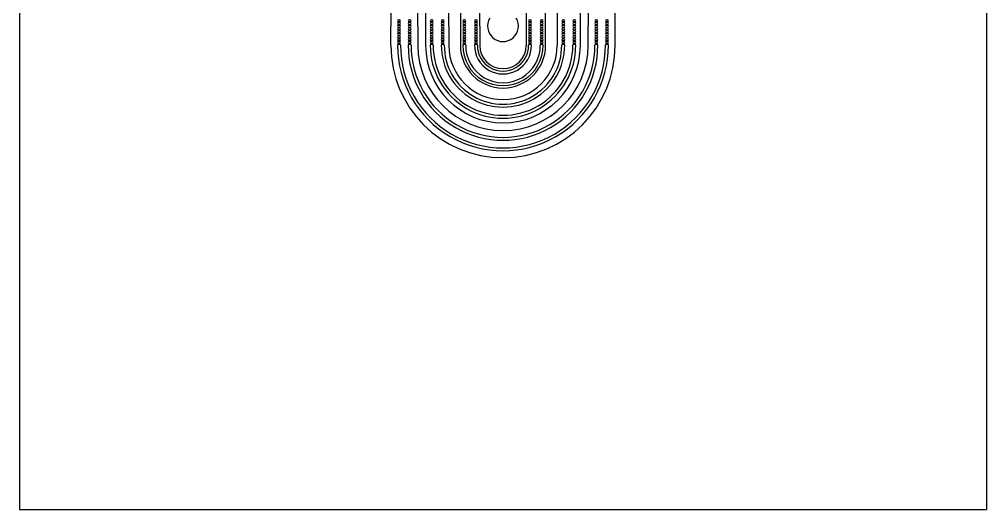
# Model space of a CAD drawing. Header units: millimetres. Extents: x -12.5 to 12.5, y -37.5 to 37.5.
# Drawn here: x -12.5 to 12.5, y -37.5 to -24.83 of the extents above; entities that cross this region are included whole.
import ezdxf

# ---------------------------------------------------------------- set-up
doc = ezdxf.new("R2010")
doc.units = ezdxf.units.MM

msp = doc.modelspace()

# ---------------------------------------------------------------- linework, layer by layer
at = {"color": 7, "linetype": 'Continuous'}
for p, q in [((-12.5, 37.5), (-12.5, -37.5)), ((12.5, 37.5), (12.5, -37.5)), ((-2.875, 24), (-2.9, -25)), ((-2.2, -25), (-2.225, 24)), ((-1.975, 24), (-2, -25)), ((-1.4, -25), (-1.425, 24)), ((-1.075, 24), (-1.1, -25)), ((-0.6, -25), (-0.625, 24)), ((0.575, 24), (0.6, -25)), ((1.1, -25), (1.125, 24)), ((1.375, 24), (1.4, -25)), ((2, -25), (2.025, 24)), ((2.175, 24), (2.2, -25)), ((2.9, -25), (2.925, 24)), ((-2.9, -25.5), (-2.9, -25)), ((-2.699, -24.835), (-2.674, -24.835)), ((-2.699, -24.885), (-2.674, -24.885)), ((-2.699, -24.905), (-2.674, -24.905)), ((-2.699, -24.955), (-2.674, -24.955)), ((-2.699, -24.975), (-2.674, -24.975)), ((-2.426, -24.835), (-2.401, -24.835)), ((-2.426, -24.885), (-2.401, -24.885)), ((-2.426, -24.905), (-2.401, -24.905)), ((-2.426, -24.955), (-2.401, -24.955)), ((-2.426, -24.975), (-2.401, -24.975)), ((-2.2, -25), (-2.2, -25.5)), ((-2, -25), (-2, -25.5)), ((-1.856, -24.835), (-1.831, -24.835)), ((-1.856, -24.885), (-1.831, -24.885)), ((-1.856, -24.905), (-1.831, -24.905)), ((-1.856, -24.955), (-1.831, -24.955)), ((-1.856, -24.975), (-1.831, -24.975)), ((-1.569, -24.835), (-1.544, -24.835)), ((-1.569, -24.885), (-1.544, -24.885)), ((-1.569, -24.905), (-1.544, -24.905)), ((-1.569, -24.955), (-1.544, -24.955)), ((-1.569, -24.975), (-1.544, -24.975)), ((-1.4, -25), (-1.4, -25.5)), ((-1.1, -25), (-1.1, -25.5)), ((-1.014, -24.835), (-0.989, -24.835)), ((-1.014, -24.885), (-0.989, -24.885)), ((-1.014, -24.905), (-0.989, -24.905)), ((-1.014, -24.955), (-0.989, -24.955)), ((-1.014, -24.975), (-0.989, -24.975)), ((-0.711, -24.835), (-0.686, -24.835)), ((-0.711, -24.885), (-0.686, -24.885)), ((-0.711, -24.905), (-0.686, -24.905)), ((-0.711, -24.955), (-0.686, -24.955)), ((-0.711, -24.975), (-0.686, -24.975)), ((-0.6, -25), (-0.6, -25.5)), ((0.6, -25), (0.6, -25.5)), ((0.686, -24.835), (0.711, -24.835)), ((0.686, -24.885), (0.711, -24.885)), ((0.686, -24.905), (0.711, -24.905)), ((0.686, -24.955), (0.711, -24.955)), ((0.686, -24.975), (0.711, -24.975)), ((0.989, -24.835), (1.014, -24.835)), ((0.989, -24.885), (1.014, -24.885)), ((0.989, -24.905), (1.014, -24.905)), ((0.989, -24.955), (1.014, -24.955)), ((0.989, -24.975), (1.014, -24.975)), ((1.1, -25.5), (1.1, -25)), ((1.4, -25), (1.4, -25.5)), ((1.544, -24.835), (1.569, -24.835)), ((1.544, -24.885), (1.569, -24.885)), ((1.544, -24.905), (1.569, -24.905)), ((1.544, -24.955), (1.569, -24.955)), ((1.544, -24.975), (1.569, -24.975)), ((1.831, -24.835), (1.856, -24.835)), ((1.831, -24.885), (1.856, -24.885)), ((1.831, -24.905), (1.856, -24.905)), ((1.831, -24.955), (1.856, -24.955)), ((1.831, -24.975), (1.856, -24.975)), ((2, -25.5), (2, -25)), ((2.2, -25.5), (2.2, -25)), ((2.401, -24.835), (2.426, -24.835)), ((2.401, -24.885), (2.426, -24.885)), ((2.401, -24.905), (2.426, -24.905)), ((2.401, -24.955), (2.426, -24.955)), ((2.401, -24.975), (2.426, -24.975)), ((2.674, -24.835), (2.699, -24.835)), ((2.674, -24.885), (2.699, -24.885)), ((2.674, -24.905), (2.699, -24.905)), ((2.674, -24.955), (2.699, -24.955)), ((2.674, -24.975), (2.699, -24.975)), ((2.9, -25.5), (2.9, -25)), ((-2.699, -25.025), (-2.674, -25.025)), ((-2.699, -25.045), (-2.674, -25.045)), ((-2.699, -25.095), (-2.674, -25.095)), ((-2.699, -25.115), (-2.674, -25.115)), ((-2.699, -25.165), (-2.674, -25.165)), ((-2.699, -25.185), (-2.674, -25.185)), ((-2.699, -25.235), (-2.674, -25.235)), ((-2.426, -25.025), (-2.401, -25.025)), ((-2.426, -25.045), (-2.401, -25.045)), ((-2.426, -25.095), (-2.401, -25.095)), ((-2.426, -25.115), (-2.401, -25.115)), ((-2.426, -25.165), (-2.401, -25.165)), ((-2.426, -25.185), (-2.401, -25.185)), ((-2.426, -25.235), (-2.401, -25.235)), ((-1.856, -25.025), (-1.831, -25.025)), ((-1.856, -25.045), (-1.831, -25.045)), ((-1.856, -25.095), (-1.831, -25.095)), ((-1.856, -25.115), (-1.831, -25.115)), ((-1.856, -25.165), (-1.831, -25.165)), ((-1.856, -25.185), (-1.831, -25.185)), ((-1.856, -25.235), (-1.831, -25.235)), ((-1.569, -25.025), (-1.544, -25.025)), ((-1.569, -25.045), (-1.544, -25.045)), ((-1.569, -25.095), (-1.544, -25.095)), ((-1.569, -25.115), (-1.544, -25.115)), ((-1.569, -25.165), (-1.544, -25.165)), ((-1.569, -25.185), (-1.544, -25.185)), ((-1.569, -25.235), (-1.544, -25.235)), ((-1.014, -25.025), (-0.989, -25.025)), ((-1.014, -25.045), (-0.989, -25.045)), ((-1.014, -25.095), (-0.989, -25.095)), ((-1.014, -25.115), (-0.989, -25.115)), ((-1.014, -25.165), (-0.989, -25.165)), ((-1.014, -25.185), (-0.989, -25.185)), ((-1.014, -25.235), (-0.989, -25.235)), ((-0.711, -25.025), (-0.686, -25.025)), ((-0.711, -25.045), (-0.686, -25.045)), ((-0.711, -25.095), (-0.686, -25.095)), ((-0.711, -25.115), (-0.686, -25.115)), ((-0.711, -25.165), (-0.686, -25.165)), ((-0.711, -25.185), (-0.686, -25.185)), ((-0.711, -25.235), (-0.686, -25.235)), ((0.686, -25.025), (0.711, -25.025)), ((0.686, -25.045), (0.711, -25.045)), ((0.686, -25.095), (0.711, -25.095)), ((0.686, -25.115), (0.711, -25.115)), ((0.686, -25.165), (0.711, -25.165)), ((0.686, -25.185), (0.711, -25.185)), ((0.686, -25.235), (0.711, -25.235)), ((0.989, -25.025), (1.014, -25.025)), ((0.989, -25.045), (1.014, -25.045)), ((0.989, -25.095), (1.014, -25.095)), ((0.989, -25.115), (1.014, -25.115)), ((0.989, -25.165), (1.014, -25.165)), ((0.989, -25.185), (1.014, -25.185)), ((0.989, -25.235), (1.014, -25.235)), ((1.544, -25.025), (1.569, -25.025)), ((1.544, -25.045), (1.569, -25.045)), ((1.544, -25.095), (1.569, -25.095)), ((1.544, -25.115), (1.569, -25.115)), ((1.544, -25.165), (1.569, -25.165)), ((1.544, -25.185), (1.569, -25.185)), ((1.544, -25.235), (1.569, -25.235)), ((1.831, -25.025), (1.856, -25.025)), ((1.831, -25.045), (1.856, -25.045)), ((1.831, -25.095), (1.856, -25.095)), ((1.831, -25.115), (1.856, -25.115)), ((1.831, -25.165), (1.856, -25.165)), ((1.831, -25.185), (1.856, -25.185)), ((1.831, -25.235), (1.856, -25.235)), ((2.401, -25.025), (2.426, -25.025)), ((2.401, -25.045), (2.426, -25.045)), ((2.401, -25.095), (2.426, -25.095)), ((2.401, -25.115), (2.426, -25.115)), ((2.401, -25.165), (2.426, -25.165)), ((2.401, -25.185), (2.426, -25.185)), ((2.401, -25.235), (2.426, -25.235)), ((2.674, -25.025), (2.699, -25.025)), ((2.674, -25.045), (2.699, -25.045)), ((2.674, -25.095), (2.699, -25.095)), ((2.674, -25.115), (2.699, -25.115)), ((2.674, -25.165), (2.699, -25.165)), ((2.674, -25.185), (2.699, -25.185)), ((2.674, -25.235), (2.699, -25.235)), ((-2.699, -25.255), (-2.674, -25.255)), ((-2.699, -25.305), (-2.674, -25.305)), ((-2.699, -25.325), (-2.674, -25.325)), ((-2.699, -25.375), (-2.674, -25.375)), ((-2.699, -25.395), (-2.674, -25.395)), ((-2.699, -25.445), (-2.674, -25.445)), ((-2.699, -25.465), (-2.674, -25.465)), ((-2.426, -25.255), (-2.401, -25.255)), ((-2.426, -25.305), (-2.401, -25.305)), ((-2.426, -25.325), (-2.401, -25.325)), ((-2.426, -25.375), (-2.401, -25.375)), ((-2.426, -25.395), (-2.401, -25.395)), ((-2.426, -25.445), (-2.401, -25.445)), ((-2.426, -25.465), (-2.401, -25.465)), ((-1.856, -25.255), (-1.831, -25.255)), ((-1.856, -25.305), (-1.831, -25.305)), ((-1.856, -25.325), (-1.831, -25.325)), ((-1.856, -25.375), (-1.831, -25.375)), ((-1.856, -25.395), (-1.831, -25.395)), ((-1.856, -25.445), (-1.831, -25.445)), ((-1.856, -25.465), (-1.831, -25.465)), ((-1.569, -25.255), (-1.544, -25.255)), ((-1.569, -25.305), (-1.544, -25.305)), ((-1.569, -25.325), (-1.544, -25.325)), ((-1.569, -25.375), (-1.544, -25.375)), ((-1.569, -25.395), (-1.544, -25.395)), ((-1.569, -25.445), (-1.544, -25.445)), ((-1.569, -25.465), (-1.544, -25.465)), ((-1.014, -25.255), (-0.989, -25.255)), ((-1.014, -25.305), (-0.989, -25.305)), ((-1.014, -25.325), (-0.989, -25.325)), ((-1.014, -25.375), (-0.989, -25.375)), ((-1.014, -25.395), (-0.989, -25.395)), ((-1.014, -25.445), (-0.989, -25.445)), ((-1.014, -25.465), (-0.989, -25.465)), ((-0.711, -25.255), (-0.686, -25.255)), ((-0.711, -25.305), (-0.686, -25.305)), ((-0.711, -25.325), (-0.686, -25.325)), ((-0.711, -25.375), (-0.686, -25.375)), ((-0.711, -25.395), (-0.686, -25.395)), ((-0.711, -25.445), (-0.686, -25.445)), ((-0.711, -25.465), (-0.686, -25.465)), ((0.686, -25.255), (0.711, -25.255)), ((0.686, -25.305), (0.711, -25.305)), ((0.686, -25.325), (0.711, -25.325)), ((0.686, -25.375), (0.711, -25.375)), ((0.686, -25.395), (0.711, -25.395)), ((0.686, -25.445), (0.711, -25.445)), ((0.686, -25.465), (0.711, -25.465)), ((0.989, -25.255), (1.014, -25.255)), ((0.989, -25.305), (1.014, -25.305)), ((0.989, -25.325), (1.014, -25.325)), ((0.989, -25.375), (1.014, -25.375)), ((0.989, -25.395), (1.014, -25.395)), ((0.989, -25.445), (1.014, -25.445)), ((0.989, -25.465), (1.014, -25.465)), ((1.544, -25.255), (1.569, -25.255)), ((1.544, -25.305), (1.569, -25.305)), ((1.544, -25.325), (1.569, -25.325)), ((1.544, -25.375), (1.569, -25.375)), ((1.544, -25.395), (1.569, -25.395)), ((1.544, -25.445), (1.569, -25.445)), ((1.544, -25.465), (1.569, -25.465)), ((1.831, -25.255), (1.856, -25.255)), ((1.831, -25.305), (1.856, -25.305)), ((1.831, -25.325), (1.856, -25.325)), ((1.831, -25.375), (1.856, -25.375)), ((1.831, -25.395), (1.856, -25.395)), ((1.831, -25.445), (1.856, -25.445)), ((1.831, -25.465), (1.856, -25.465)), ((2.401, -25.255), (2.426, -25.255)), ((2.401, -25.305), (2.426, -25.305)), ((2.401, -25.325), (2.426, -25.325)), ((2.401, -25.375), (2.426, -25.375)), ((2.401, -25.395), (2.426, -25.395)), ((2.401, -25.445), (2.426, -25.445)), ((2.401, -25.465), (2.426, -25.465)), ((2.674, -25.255), (2.699, -25.255)), ((2.674, -25.305), (2.699, -25.305)), ((2.674, -25.325), (2.699, -25.325)), ((2.674, -25.375), (2.699, -25.375)), ((2.674, -25.395), (2.699, -25.395)), ((2.674, -25.445), (2.699, -25.445)), ((2.674, -25.465), (2.699, -25.465)), ((-12.5, -37.5), (12.5, -37.5))]:
    msp.add_line(p, q, dxfattribs=at)
for centre, radius, start, end in [((-2.699, -24.86), 0.025, 90, 270), ((-2.699, -24.93), 0.025, 90, 270), ((-2.699, -25), 0.025, 90, 270), ((-2.674, -24.86), 0.025, 270, 90), ((-2.674, -24.93), 0.025, 270, 90), ((-2.674, -25), 0.025, 270, 90), ((-2.426, -24.86), 0.025, 90, 270), ((-2.426, -24.93), 0.025, 90, 270), ((-2.426, -25), 0.025, 90, 270), ((-2.401, -24.86), 0.025, 270, 90), ((-2.401, -24.93), 0.025, 270, 90), ((-2.401, -25), 0.025, 270, 90), ((-1.856, -24.86), 0.025, 90, 270), ((-1.856, -24.93), 0.025, 90, 270), ((-1.856, -25), 0.025, 90, 270), ((-1.831, -24.86), 0.025, 270, 90), ((-1.831, -24.93), 0.025, 270, 90), ((-1.831, -25), 0.025, 270, 90), ((-1.569, -24.86), 0.025, 90, 270), ((-1.569, -24.93), 0.025, 90, 270), ((-1.569, -25), 0.025, 90, 270), ((-1.544, -24.86), 0.025, 270, 90), ((-1.544, -24.93), 0.025, 270, 90), ((-1.544, -25), 0.025, 270, 90), ((-1.014, -24.86), 0.025, 90, 270), ((-1.014, -24.93), 0.025, 90, 270), ((-1.014, -25), 0.025, 90, 270), ((-0.989, -24.86), 0.025, 270, 90), ((-0.989, -24.93), 0.025, 270, 90), ((-0.989, -25), 0.025, 270, 90), ((-0.711, -24.86), 0.025, 90, 270), ((-0.711, -24.93), 0.025, 90, 270), ((-0.711, -25), 0.025, 90, 270), ((-0.686, -24.86), 0.025, 270, 90), ((-0.686, -24.93), 0.025, 270, 90), ((-0.686, -25), 0.025, 270, 90), ((0, -25), 0.4, 148.7574, 31.2197), ((0.686, -24.86), 0.025, 90, 270), ((0.686, -24.93), 0.025, 90, 270), ((0.686, -25), 0.025, 90, 270), ((0.711, -24.86), 0.025, 270, 90), ((0.711, -24.93), 0.025, 270, 90), ((0.711, -25), 0.025, 270, 90), ((0.989, -24.86), 0.025, 90, 270), ((0.989, -24.93), 0.025, 90, 270), ((0.989, -25), 0.025, 90, 270), ((1.014, -24.86), 0.025, 270, 90), ((1.014, -24.93), 0.025, 270, 90), ((1.014, -25), 0.025, 270, 90), ((1.544, -24.86), 0.025, 90, 270), ((1.544, -24.93), 0.025, 90, 270), ((1.544, -25), 0.025, 90, 270), ((1.569, -24.86), 0.025, 270, 90), ((1.569, -24.93), 0.025, 270, 90), ((1.569, -25), 0.025, 270, 90), ((1.831, -24.86), 0.025, 90, 270), ((1.831, -24.93), 0.025, 90, 270), ((1.831, -25), 0.025, 90, 270), ((1.856, -24.86), 0.025, 270, 90), ((1.856, -24.93), 0.025, 270, 90), ((1.856, -25), 0.025, 270, 90), ((2.401, -24.86), 0.025, 90, 270), ((2.401, -24.93), 0.025, 90, 270), ((2.401, -25), 0.025, 90, 270), ((2.426, -24.86), 0.025, 270, 90), ((2.426, -24.93), 0.025, 270, 90), ((2.426, -25), 0.025, 270, 90), ((2.674, -24.86), 0.025, 90, 270), ((2.674, -24.93), 0.025, 90, 270), ((2.674, -25), 0.025, 90, 270), ((2.699, -24.86), 0.025, 270, 90), ((2.699, -24.93), 0.025, 270, 90), ((2.699, -25), 0.025, 270, 90), ((-2.699, -25.07), 0.025, 90, 270), ((-2.699, -25.14), 0.025, 90, 270), ((-2.699, -25.21), 0.025, 90, 270), ((-2.674, -25.07), 0.025, 270, 90), ((-2.674, -25.14), 0.025, 270, 90), ((-2.674, -25.21), 0.025, 270, 90), ((-2.426, -25.07), 0.025, 90, 270), ((-2.426, -25.14), 0.025, 90, 270), ((-2.426, -25.21), 0.025, 90, 270), ((-2.401, -25.07), 0.025, 270, 90), ((-2.401, -25.14), 0.025, 270, 90), ((-2.401, -25.21), 0.025, 270, 90), ((-1.856, -25.07), 0.025, 90, 270), ((-1.856, -25.14), 0.025, 90, 270), ((-1.856, -25.21), 0.025, 90, 270), ((-1.831, -25.07), 0.025, 270, 90), ((-1.831, -25.14), 0.025, 270, 90), ((-1.831, -25.21), 0.025, 270, 90), ((-1.569, -25.07), 0.025, 90, 270), ((-1.569, -25.14), 0.025, 90, 270), ((-1.569, -25.21), 0.025, 90, 270), ((-1.544, -25.07), 0.025, 270, 90), ((-1.544, -25.14), 0.025, 270, 90), ((-1.544, -25.21), 0.025, 270, 90), ((-1.014, -25.07), 0.025, 90, 270), ((-1.014, -25.14), 0.025, 90, 270), ((-1.014, -25.21), 0.025, 90, 270), ((-0.989, -25.07), 0.025, 270, 90), ((-0.989, -25.14), 0.025, 270, 90), ((-0.989, -25.21), 0.025, 270, 90), ((-0.711, -25.07), 0.025, 90, 270), ((-0.711, -25.14), 0.025, 90, 270), ((-0.711, -25.21), 0.025, 90, 270), ((-0.686, -25.07), 0.025, 270, 90), ((-0.686, -25.14), 0.025, 270, 90), ((-0.686, -25.21), 0.025, 270, 90), ((0.686, -25.07), 0.025, 90, 270), ((0.686, -25.14), 0.025, 90, 270), ((0.686, -25.21), 0.025, 90, 270), ((0.711, -25.07), 0.025, 270, 90), ((0.711, -25.14), 0.025, 270, 90), ((0.711, -25.21), 0.025, 270, 90), ((0.989, -25.07), 0.025, 90, 270), ((0.989, -25.14), 0.025, 90, 270), ((0.989, -25.21), 0.025, 90, 270), ((1.014, -25.07), 0.025, 270, 90), ((1.014, -25.14), 0.025, 270, 90), ((1.014, -25.21), 0.025, 270, 90), ((1.544, -25.07), 0.025, 90, 270), ((1.544, -25.14), 0.025, 90, 270), ((1.544, -25.21), 0.025, 90, 270), ((1.569, -25.07), 0.025, 270, 90), ((1.569, -25.14), 0.025, 270, 90), ((1.569, -25.21), 0.025, 270, 90), ((1.831, -25.07), 0.025, 90, 270), ((1.831, -25.14), 0.025, 90, 270), ((1.831, -25.21), 0.025, 90, 270), ((1.856, -25.07), 0.025, 270, 90), ((1.856, -25.14), 0.025, 270, 90), ((1.856, -25.21), 0.025, 270, 90), ((2.401, -25.07), 0.025, 90, 270), ((2.401, -25.14), 0.025, 90, 270), ((2.401, -25.21), 0.025, 90, 270), ((2.426, -25.07), 0.025, 270, 90), ((2.426, -25.14), 0.025, 270, 90), ((2.426, -25.21), 0.025, 270, 90), ((2.674, -25.07), 0.025, 90, 270), ((2.674, -25.14), 0.025, 90, 270), ((2.674, -25.21), 0.025, 90, 270), ((2.699, -25.07), 0.025, 270, 90), ((2.699, -25.14), 0.025, 270, 90), ((2.699, -25.21), 0.025, 270, 90), ((0, -25.5), 2.9, 180, 0), ((-2.699, -25.28), 0.025, 90, 270), ((-2.699, -25.35), 0.025, 90, 270), ((-2.699, -25.42), 0.025, 90, 270), ((-2.699, -25.49), 0.025, 90, 179.7877), ((0, -25.5), 2.724, 179.7877, 0.2123), ((-2.674, -25.28), 0.025, 270, 90), ((-2.674, -25.35), 0.025, 270, 90), ((-2.674, -25.42), 0.025, 270, 90), ((-2.674, -25.49), 0.025, 359.7857, 90), ((0, -25.5), 2.649, 179.7857, 0.2143), ((-2.426, -25.28), 0.025, 90, 270), ((-2.426, -25.35), 0.025, 90, 270), ((-2.426, -25.42), 0.025, 90, 270), ((-2.426, -25.49), 0.025, 90, 179.7639), ((0, -25.5), 2.451, 179.7639, 0.2361), ((-2.401, -25.28), 0.025, 270, 90), ((-2.401, -25.35), 0.025, 270, 90), ((-2.401, -25.42), 0.025, 270, 90), ((-2.401, -25.49), 0.025, 359.7614, 90), ((0, -25.5), 2.376, 179.7614, 0.2386), ((0, -25.5), 2.2, 180, 0), ((0, -25.5), 2, 180, 0), ((-1.856, -25.28), 0.025, 90, 270), ((-1.856, -25.35), 0.025, 90, 270), ((-1.856, -25.42), 0.025, 90, 270), ((-1.856, -25.49), 0.025, 90, 179.6914), ((0, -25.5), 1.881, 179.6914, 0.3086), ((-1.831, -25.28), 0.025, 270, 90), ((-1.831, -25.35), 0.025, 270, 90), ((-1.831, -25.42), 0.025, 270, 90), ((-1.831, -25.49), 0.025, 359.6871, 90), ((0, -25.5), 1.806, 179.6871, 0.3129), ((-1.569, -25.28), 0.025, 90, 270), ((-1.569, -25.35), 0.025, 90, 270), ((-1.569, -25.42), 0.025, 90, 270), ((-1.569, -25.49), 0.025, 90, 179.6348), ((0, -25.5), 1.594, 179.6348, 0.3652), ((-1.544, -25.28), 0.025, 270, 90), ((-1.544, -25.35), 0.025, 270, 90), ((-1.544, -25.42), 0.025, 270, 90), ((-1.544, -25.49), 0.025, 359.6289, 90), ((0, -25.5), 1.519, 179.6289, 0.3711), ((0, -25.5), 1.4, 180, 0), ((0, -25.5), 1.1, 180, 0), ((-1.014, -25.28), 0.025, 90, 270), ((-1.014, -25.35), 0.025, 90, 270), ((-1.014, -25.42), 0.025, 90, 270), ((-1.014, -25.49), 0.025, 90, 179.4349), ((0, -25.5), 1.039, 179.4349, 0.5651), ((-0.989, -25.28), 0.025, 270, 90), ((-0.989, -25.35), 0.025, 270, 90), ((-0.989, -25.42), 0.025, 270, 90), ((-0.989, -25.49), 0.025, 359.4206, 90), ((0, -25.5), 0.964, 179.4206, 0.5794), ((-0.711, -25.28), 0.025, 90, 270), ((-0.711, -25.35), 0.025, 90, 270), ((-0.711, -25.42), 0.025, 90, 270), ((-0.711, -25.49), 0.025, 90, 179.1944), ((0, -25.5), 0.736, 179.1944, 0.8056), ((-0.686, -25.28), 0.025, 270, 90), ((-0.686, -25.35), 0.025, 270, 90), ((-0.686, -25.42), 0.025, 270, 90), ((-0.686, -25.49), 0.025, 359.165, 90), ((0, -25.5), 0.661, 179.165, 0.835), ((0, -25.5), 0.6, 180, 0), ((0.686, -25.28), 0.025, 90, 270), ((0.686, -25.35), 0.025, 90, 270), ((0.686, -25.42), 0.025, 90, 270), ((0.686, -25.49), 0.025, 90, 180.835), ((0.711, -25.28), 0.025, 270, 90), ((0.711, -25.35), 0.025, 270, 90), ((0.711, -25.42), 0.025, 270, 90), ((0.711, -25.49), 0.025, 0.8056, 90), ((0.989, -25.28), 0.025, 90, 270), ((0.989, -25.35), 0.025, 90, 270), ((0.989, -25.42), 0.025, 90, 270), ((0.989, -25.49), 0.025, 90, 180.5794), ((1.014, -25.28), 0.025, 270, 90), ((1.014, -25.35), 0.025, 270, 90), ((1.014, -25.42), 0.025, 270, 90), ((1.014, -25.49), 0.025, 0.5651, 90), ((1.544, -25.28), 0.025, 90, 270), ((1.544, -25.35), 0.025, 90, 270), ((1.544, -25.42), 0.025, 90, 270), ((1.544, -25.49), 0.025, 90, 180.3711), ((1.569, -25.28), 0.025, 270, 90), ((1.569, -25.35), 0.025, 270, 90), ((1.569, -25.42), 0.025, 270, 90), ((1.569, -25.49), 0.025, 0.3652, 90), ((1.831, -25.28), 0.025, 90, 270), ((1.831, -25.35), 0.025, 90, 270), ((1.831, -25.42), 0.025, 90, 270), ((1.831, -25.49), 0.025, 90, 180.3129), ((1.856, -25.28), 0.025, 270, 90), ((1.856, -25.35), 0.025, 270, 90), ((1.856, -25.42), 0.025, 270, 90), ((1.856, -25.49), 0.025, 0.3086, 90), ((2.401, -25.28), 0.025, 90, 270), ((2.401, -25.35), 0.025, 90, 270), ((2.401, -25.42), 0.025, 90, 270), ((2.401, -25.49), 0.025, 90, 180.2386), ((2.426, -25.28), 0.025, 270, 90), ((2.426, -25.35), 0.025, 270, 90), ((2.426, -25.42), 0.025, 270, 90), ((2.426, -25.49), 0.025, 0.2361, 90), ((2.674, -25.28), 0.025, 90, 270), ((2.674, -25.35), 0.025, 90, 270), ((2.674, -25.42), 0.025, 90, 270), ((2.674, -25.49), 0.025, 90, 180.2143), ((2.699, -25.28), 0.025, 270, 90), ((2.699, -25.35), 0.025, 270, 90), ((2.699, -25.42), 0.025, 270, 90), ((2.699, -25.49), 0.025, 0.2123, 90)]:
    msp.add_arc(centre, radius, start, end, dxfattribs=at)

doc.saveas('drawing.dxf')
